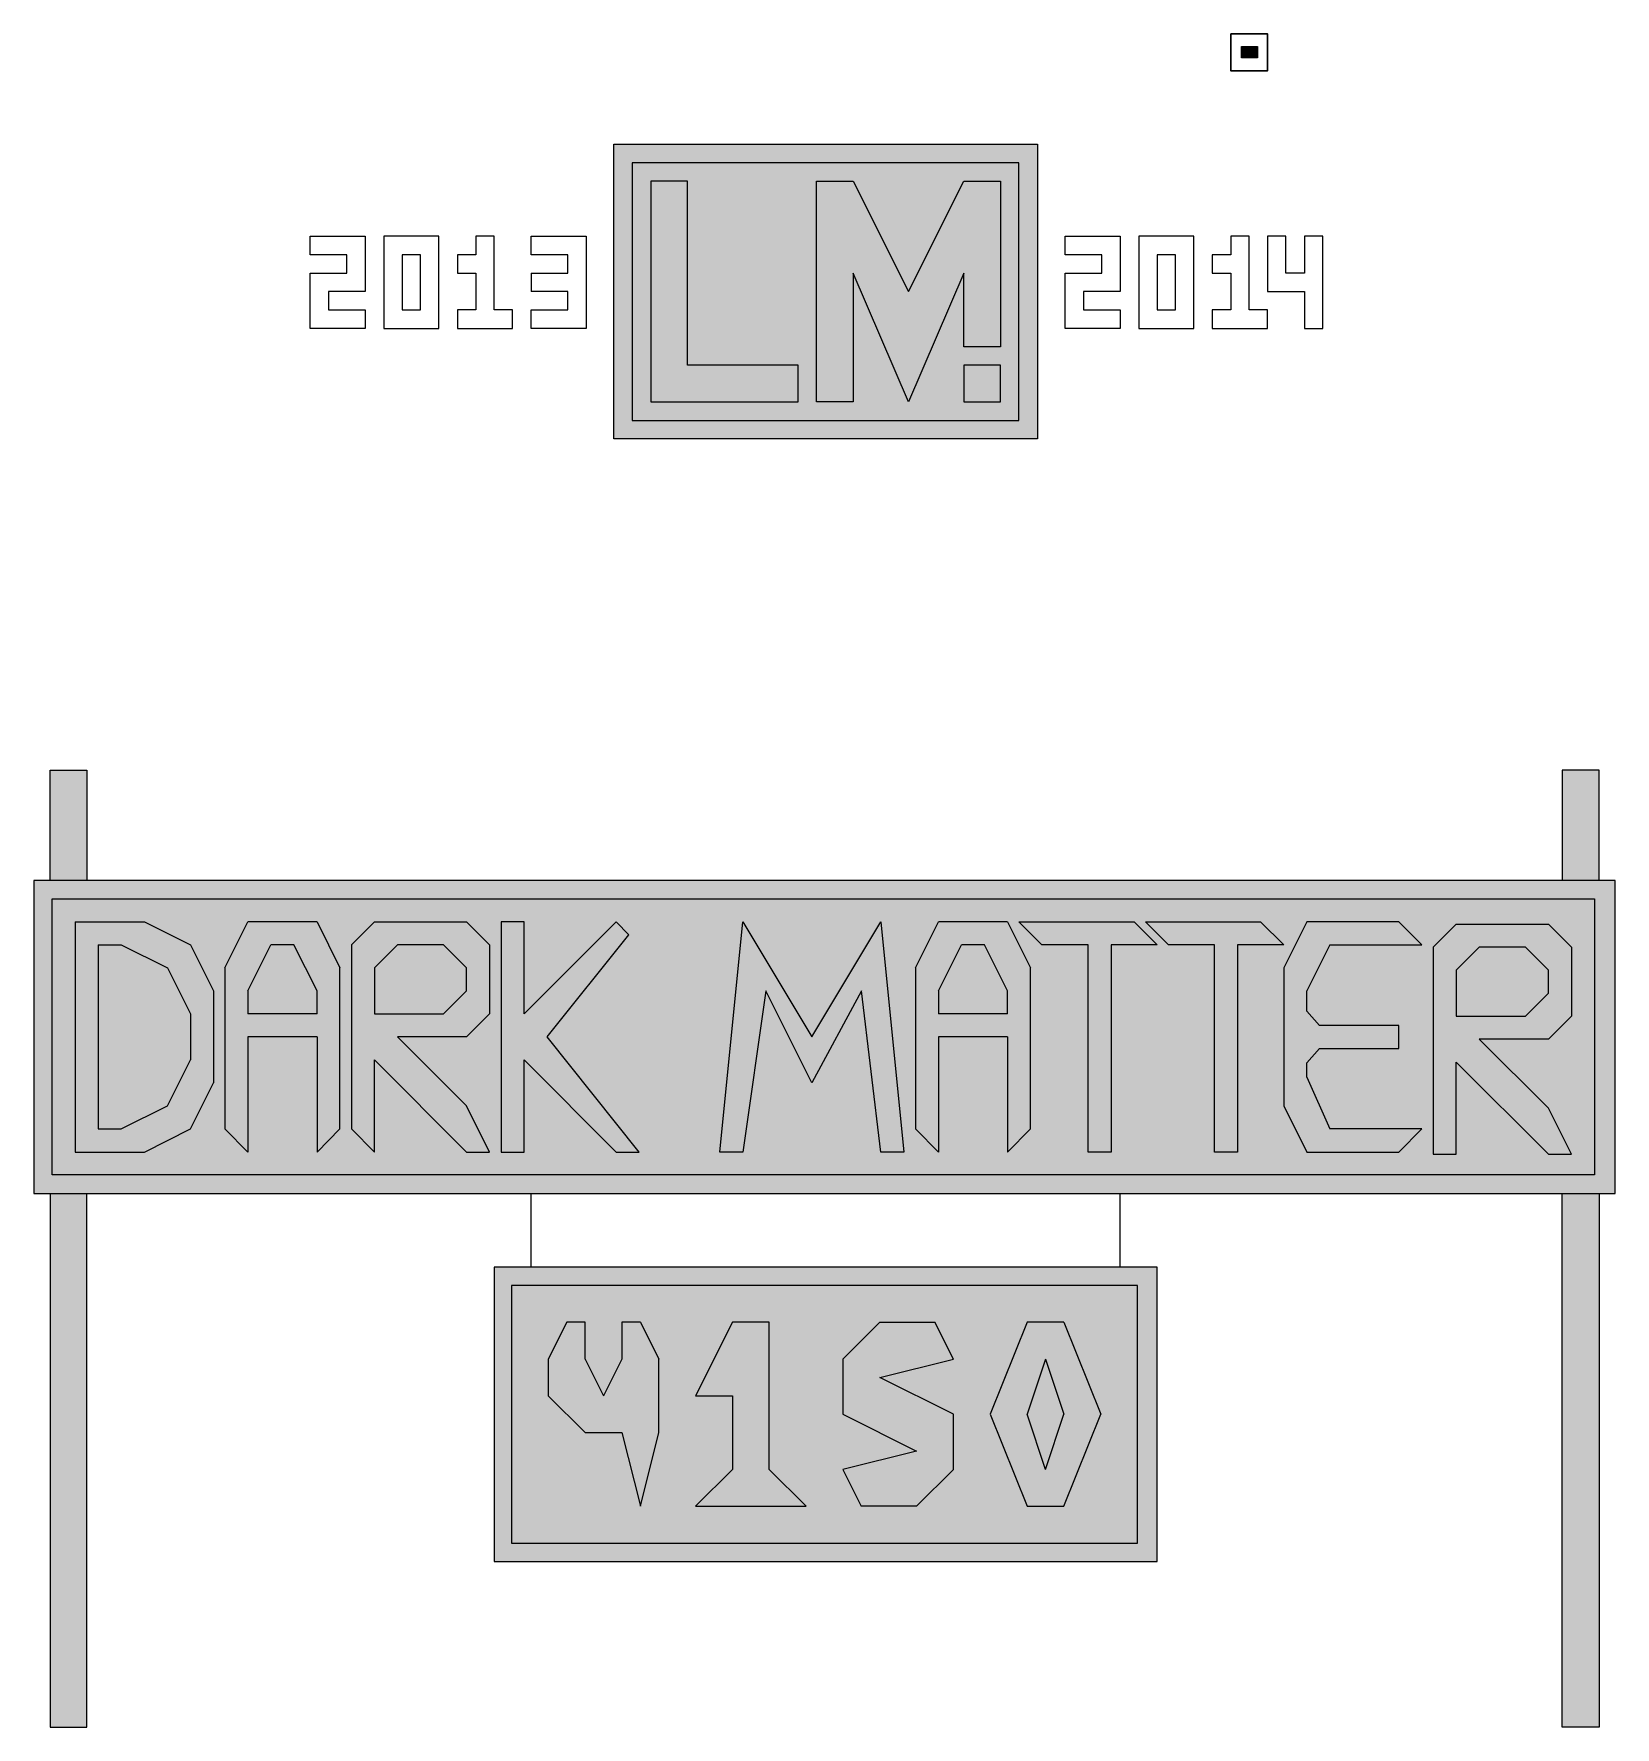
# Model space of a CAD drawing. Header units: inches. Extents: x -5 to 57.5, y 2.5 to 51.
# Drawn here: x 7.25 to 28.72, y 2.5 to 25.5 of the extents above; entities that cross this region are included whole.
import ezdxf

# ---------------------------------------------------------------- set-up
doc = ezdxf.new("R2010")
doc.units = ezdxf.units.IN
doc.header["$MEASUREMENT"] = 0
doc.linetypes.add('DASHED', pattern=[0.75, 0.5, -0.25])
doc.layers.add('Outline', color=250, linetype='Continuous', lineweight=30)
doc.layers.add('Technicle', color=1, linetype='DASHED')

msp = doc.modelspace()

# ---------------------------------------------------------------- hatches: boundary and pattern name
h = msp.add_hatch(color=1)
h.dxf.hatch_style = 1
h.paths.add_polyline_path([(23.664, 25.193), (23.74, 25.193), (23.74, 25.212), (23.683, 25.212), (23.683, 25.307), (23.664, 25.307)], flags=0)
h.paths.add_polyline_path([(23.827, 25.212), (23.827, 25.193), (23.846, 25.193), (23.846, 25.212)], flags=0)
h.paths.add_polyline_path([(23.865, 25.327), (23.645, 25.327), (23.645, 25.173), (23.865, 25.173)])
h.paths.add_polyline_path([(23.855, 25.183), (23.654, 25.183), (23.654, 25.317), (23.855, 25.317)], flags=16)
h.paths.add_polyline_path([(23.846, 25.193), (23.827, 25.193), (23.827, 25.212), (23.846, 25.212)], flags=0)
h.paths.add_polyline_path([(23.846, 25.221), (23.827, 25.221), (23.827, 25.26), (23.798, 25.193), (23.769, 25.26), (23.769, 25.193), (23.75, 25.193), (23.75, 25.307), (23.769, 25.307), (23.798, 25.25), (23.827, 25.307), (23.846, 25.307)], flags=0)
h.paths.add_polyline_path([(23.74, 25.193), (23.664, 25.193), (23.664, 25.307), (23.683, 25.307), (23.683, 25.212), (23.74, 25.212)], flags=0)
h = msp.add_hatch(color=7)
h.dxf.hatch_style = 1
h.paths.add_polyline_path([(23.654, 25.317), (23.654, 25.183), (23.855, 25.183), (23.855, 25.317)])
h.paths.add_polyline_path([(23.75, 25.307), (23.769, 25.307), (23.798, 25.25), (23.827, 25.307), (23.846, 25.307), (23.846, 25.221), (23.827, 25.221), (23.827, 25.26), (23.798, 25.193), (23.769, 25.26), (23.769, 25.193), (23.75, 25.193)], flags=16)
h.paths.add_polyline_path([(23.683, 25.212), (23.74, 25.212), (23.74, 25.193), (23.664, 25.193), (23.664, 25.307), (23.683, 25.307)], flags=16)
h.paths.add_polyline_path([(23.827, 25.212), (23.846, 25.212), (23.846, 25.193), (23.827, 25.193)], flags=16)
h = msp.add_hatch(color=1)
h.dxf.hatch_style = 1
h.paths.add_polyline_path([(23.664, 25.193), (23.74, 25.193), (23.74, 25.212), (23.683, 25.212), (23.683, 25.307), (23.664, 25.307)])
h.paths.add_polyline_path([(23.846, 25.193), (23.846, 25.212), (23.827, 25.212), (23.827, 25.193)])
h = msp.add_hatch(color=250)
h.dxf.hatch_style = 1
h.paths.add_polyline_path([(23.798, 25.25), (23.769, 25.307), (23.75, 25.307), (23.75, 25.193), (23.769, 25.193), (23.769, 25.26), (23.798, 25.193), (23.827, 25.26), (23.827, 25.221), (23.846, 25.221), (23.846, 25.307), (23.827, 25.307)])
h = msp.add_hatch(color=1)
h.dxf.hatch_style = 1
h.paths.add_polyline_path([(15.625, 20.5), (17.625, 20.5), (17.625, 21), (16.125, 21), (16.125, 23.5), (15.625, 23.5)], flags=0)
h.paths.add_polyline_path([(19.875, 21), (19.875, 20.5), (20.375, 20.5), (20.375, 21)], flags=0)
h.paths.add_polyline_path([(20.875, 24), (15.125, 24), (15.125, 20), (20.875, 20)])
h.paths.add_polyline_path([(20.625, 20.25), (15.375, 20.25), (15.375, 23.75), (20.625, 23.75)], flags=16)
h.paths.add_polyline_path([(20.375, 20.5), (19.875, 20.5), (19.875, 21), (20.375, 21)], flags=0)
h.paths.add_polyline_path([(20.375, 21.25), (19.875, 21.25), (19.875, 22.25), (19.125, 20.5), (18.375, 22.25), (18.375, 20.5), (17.875, 20.5), (17.875, 23.5), (18.375, 23.5), (19.125, 22), (19.875, 23.5), (20.375, 23.5)], flags=0)
h.paths.add_polyline_path([(17.625, 20.5), (15.625, 20.5), (15.625, 23.5), (16.125, 23.5), (16.125, 21), (17.625, 21)], flags=0)
h = msp.add_hatch(color=7)
h.dxf.hatch_style = 1
h.paths.add_polyline_path([(15.375, 23.75), (15.375, 20.25), (20.625, 20.25), (20.625, 23.75)])
h.paths.add_polyline_path([(17.875, 23.5), (18.375, 23.5), (19.125, 22), (19.875, 23.5), (20.375, 23.5), (20.375, 21.25), (19.875, 21.25), (19.875, 22.25), (19.125, 20.5), (18.375, 22.25), (18.375, 20.5), (17.875, 20.5)], flags=16)
h.paths.add_polyline_path([(16.125, 21), (17.625, 21), (17.625, 20.5), (15.625, 20.5), (15.625, 23.5), (16.125, 23.5)], flags=16)
h.paths.add_polyline_path([(19.875, 21), (20.375, 21), (20.375, 20.5), (19.875, 20.5)], flags=16)
h = msp.add_hatch(color=1)
h.dxf.hatch_style = 1
h.paths.add_polyline_path([(15.625, 20.5), (17.625, 20.5), (17.625, 21), (16.125, 21), (16.125, 23.5), (15.625, 23.5)])
h.paths.add_polyline_path([(20.375, 20.5), (20.375, 21), (19.875, 21), (19.875, 20.5)])
h = msp.add_hatch(color=250)
h.dxf.hatch_style = 1
h.paths.add_polyline_path([(19.125, 22), (18.375, 23.5), (17.875, 23.5), (17.875, 20.5), (18.375, 20.5), (18.375, 22.25), (19.125, 20.5), (19.875, 22.25), (19.875, 21.25), (20.375, 21.25), (20.375, 23.5), (19.875, 23.5)])
at = {"true_color": 0xb3673d}
h = msp.add_hatch(color=25, dxfattribs=at)
h.dxf.hatch_style = 1
h.paths.add_polyline_path([(7.969, 9.75), (7.469, 9.75), (7.469, 2.5), (7.969, 2.5)])
h.paths.add_polyline_path([(28.5, 9.75), (28, 9.75), (28, 2.5), (28.5, 2.5)])
h.paths.add_polyline_path([(28.5, 15.5), (28, 15.5), (28, 14), (28.5, 14)])
h.paths.add_polyline_path([(7.969, 15.5), (7.469, 15.5), (7.469, 14), (7.969, 14)])
at = {"true_color": 0x513528}
h = msp.add_hatch(dxfattribs=at)
h.set_pattern_fill('CORK', color=39)
h.set_pattern_definition([(0, (0, 0), (0, 0.125), []), (135, (0.0625, -0.0625), (-0.25, -0.25), [0.1767767, -0.1767767]), (135, (0.09375, -0.0625), (-0.25, -0.25), [0.1767767, -0.1767767]), (135, (0.125, -0.0625), (-0.25, -0.25), [0.1767767, -0.1767767])])
h.paths.add_polyline_path([(7.969, 15.5), (7.469, 15.5), (7.469, 14), (7.969, 14)])
h.paths.add_polyline_path([(7.969, 9.75), (7.469, 9.75), (7.469, 2.5), (7.969, 2.5)])
h.paths.add_polyline_path([(28.5, 9.75), (28, 9.75), (28, 2.5), (28.5, 2.5)])
h.paths.add_polyline_path([(28.5, 15.5), (28, 15.5), (28, 14), (28.5, 14)])
h = msp.add_hatch(color=196)
h.dxf.hatch_style = 1
h.paths.add_polyline_path([(28.719, 14), (7.25, 14), (7.25, 9.75), (28.719, 9.75)])
h.paths.add_polyline_path([(28.437, 13.75), (28.437, 10), (7.5, 10), (7.5, 13.75)], flags=16)
h.paths.add_polyline_path([(16.875, 13.437), (17.812, 11.875), (18.75, 13.437), (19.062, 10.312), (18.75, 10.312), (18.487, 12.5), (17.812, 11.25), (17.187, 12.5), (16.875, 10.312), (16.562, 10.312)], flags=0)
h.paths.add_polyline_path([(15.33, 13.264), (14.219, 11.875), (15.469, 10.312), (15.156, 10.312), (13.906, 11.562), (13.906, 10.312), (13.594, 10.312), (13.594, 13.437), (13.906, 13.437), (13.906, 12.187), (15.156, 13.437)], flags=0)
h.paths.add_polyline_path([(19.219, 12.812), (19.531, 13.437), (20.469, 13.437), (20.781, 12.812), (20.781, 10.625), (20.469, 10.312), (20.469, 11.875), (19.531, 11.875), (19.531, 10.312), (19.219, 10.625)], flags=0)
h.paths.add_polyline_path([(13.437, 13.125), (13.437, 12.187), (13.125, 11.875), (12.187, 11.875), (13.125, 10.937), (13.437, 10.312), (13.125, 10.312), (11.875, 11.562), (11.875, 10.312), (11.562, 10.625), (11.562, 13.125), (11.875, 13.437), (13.125, 13.437)], flags=0)
h.paths.add_polyline_path([(19.531, 12.5), (19.844, 13.125), (20.156, 13.125), (20.469, 12.5), (20.469, 12.187), (19.531, 12.187)], flags=0)
h.paths.add_polyline_path([(13.125, 12.812), (13.125, 12.5), (12.812, 12.187), (11.875, 12.187), (11.875, 12.812), (12.187, 13.125), (12.812, 13.125)], flags=0)
h.paths.add_polyline_path([(20.625, 13.437), (22.187, 13.437), (22.5, 13.125), (21.875, 13.125), (21.875, 10.312), (21.562, 10.312), (21.562, 13.125), (20.937, 13.125)], flags=0)
h.paths.add_polyline_path([(11.406, 12.812), (11.406, 10.625), (11.094, 10.312), (11.094, 11.875), (10.156, 11.875), (10.156, 10.312), (9.844, 10.625), (9.844, 12.812), (10.156, 13.437), (11.094, 13.437)], flags=0)
h.paths.add_polyline_path([(11.094, 12.5), (11.094, 12.187), (10.156, 12.187), (10.156, 12.5), (10.469, 13.125), (10.781, 13.125)], flags=0)
h.paths.add_polyline_path([(22.344, 13.437), (23.906, 13.437), (24.219, 13.125), (23.594, 13.125), (23.594, 10.312), (23.281, 10.312), (23.281, 13.125), (22.656, 13.125)], flags=0)
h.paths.add_polyline_path([(9.687, 12.5), (9.687, 11.25), (9.375, 10.625), (8.75, 10.312), (7.812, 10.312), (7.812, 13.437), (8.75, 13.437), (9.375, 13.125)], flags=0)
h.paths.add_polyline_path([(9.375, 12.187), (9.375, 11.562), (9.062, 10.937), (8.437, 10.625), (8.125, 10.625), (8.125, 13.125), (8.437, 13.125), (9.062, 12.812)], flags=0)
h.paths.add_polyline_path([(24.219, 12.812), (24.531, 13.437), (25.781, 13.437), (26.094, 13.125), (24.844, 13.125), (24.531, 12.5), (24.531, 12.227), (24.705, 12.031), (25.781, 12.031), (25.781, 11.719), (24.705, 11.719), (24.531, 11.523), (24.531, 11.328), (24.844, 10.625), (26.094, 10.625), (25.781, 10.312), (24.531, 10.312), (24.219, 10.937)], flags=0)
h.paths.add_polyline_path([(26.25, 13.093), (26.562, 13.406), (27.812, 13.406), (28.125, 13.093), (28.125, 12.156), (27.812, 11.843), (26.875, 11.843), (27.812, 10.906), (28.125, 10.281), (27.812, 10.281), (26.562, 11.531), (26.562, 10.281), (26.25, 10.281)], flags=0)
h.paths.add_polyline_path([(26.562, 12.781), (26.875, 13.093), (27.5, 13.093), (27.812, 12.781), (27.812, 12.468), (27.5, 12.156), (26.562, 12.156)], flags=0)
h = msp.add_hatch(color=196)
h.dxf.hatch_style = 1
h.paths.add_polyline_path([(9.375, 13.125), (8.75, 13.437), (7.812, 13.437), (7.812, 10.312), (8.75, 10.312), (9.375, 10.625), (9.687, 11.25), (9.687, 12.5)])
h.paths.add_polyline_path([(9.375, 12.187), (9.375, 11.562), (9.062, 10.937), (8.437, 10.625), (8.125, 10.625), (8.125, 13.125), (8.437, 13.125), (9.062, 12.812)], flags=16)
h = msp.add_hatch(color=196)
h.dxf.hatch_style = 1
h.paths.add_polyline_path([(11.406, 12.812), (11.094, 13.437), (10.156, 13.437), (9.844, 12.812), (9.844, 10.625), (10.156, 10.312), (10.156, 11.875), (11.094, 11.875), (11.094, 10.312), (11.406, 10.625)])
h.paths.add_polyline_path([(10.156, 12.187), (10.156, 12.5), (10.469, 13.125), (10.781, 13.125), (11.094, 12.5), (11.094, 12.187)], flags=16)
h = msp.add_hatch(color=196)
h.dxf.hatch_style = 1
h.paths.add_polyline_path([(13.437, 12.187), (13.437, 13.125), (13.125, 13.437), (11.875, 13.437), (11.562, 13.125), (11.562, 10.625), (11.875, 10.312), (11.875, 11.562), (13.125, 10.312), (13.437, 10.312), (13.125, 10.937), (12.187, 11.875), (13.125, 11.875)])
h.paths.add_polyline_path([(11.875, 12.187), (11.875, 12.812), (12.187, 13.125), (12.812, 13.125), (13.125, 12.812), (13.125, 12.5), (12.812, 12.187)], flags=16)
h = msp.add_hatch(color=196)
h.dxf.hatch_style = 1
h.paths.add_polyline_path([(14.219, 11.875), (15.33, 13.264), (15.156, 13.437), (13.906, 12.187), (13.906, 13.437), (13.594, 13.437), (13.594, 10.312), (13.906, 10.312), (13.906, 11.562), (15.156, 10.312), (15.469, 10.312)])
h = msp.add_hatch(color=196)
h.dxf.hatch_style = 1
h.paths.add_polyline_path([(18.487, 12.5), (18.75, 10.312), (19.062, 10.312), (18.75, 13.437), (17.812, 11.875), (16.875, 13.437), (16.562, 10.312), (16.875, 10.312), (17.187, 12.5), (17.812, 11.25)])
h = msp.add_hatch(color=196)
h.dxf.hatch_style = 1
h.paths.add_polyline_path([(20.781, 12.812), (20.469, 13.437), (19.531, 13.437), (19.219, 12.812), (19.219, 10.625), (19.531, 10.312), (19.531, 11.875), (20.469, 11.875), (20.469, 10.312), (20.781, 10.625)])
h.paths.add_polyline_path([(19.531, 12.187), (19.531, 12.5), (19.844, 13.125), (20.156, 13.125), (20.469, 12.5), (20.469, 12.187)], flags=16)
h = msp.add_hatch(color=196)
h.dxf.hatch_style = 1
h.paths.add_polyline_path([(21.875, 13.125), (22.5, 13.125), (22.187, 13.437), (20.625, 13.437), (20.937, 13.125), (21.562, 13.125), (21.562, 10.312), (21.875, 10.312)])
h = msp.add_hatch(color=196)
h.dxf.hatch_style = 1
h.paths.add_polyline_path([(23.594, 13.125), (24.219, 13.125), (23.906, 13.437), (22.344, 13.437), (22.656, 13.125), (23.281, 13.125), (23.281, 10.312), (23.594, 10.312)])
h = msp.add_hatch(color=196)
h.dxf.hatch_style = 1
h.paths.add_polyline_path([(25.781, 13.437), (24.531, 13.437), (24.219, 12.812), (24.219, 10.937), (24.531, 10.312), (25.781, 10.312), (26.094, 10.625), (24.844, 10.625), (24.531, 11.328), (24.531, 11.523), (24.705, 11.719), (25.781, 11.719), (25.781, 12.031), (24.705, 12.031), (24.531, 12.227), (24.531, 12.5), (24.844, 13.125), (26.094, 13.125)])
h = msp.add_hatch(color=196)
h.dxf.hatch_style = 1
h.paths.add_polyline_path([(28.125, 12.156), (28.125, 13.093), (27.812, 13.406), (26.562, 13.406), (26.25, 13.093), (26.25, 10.281), (26.562, 10.281), (26.562, 11.531), (27.812, 10.281), (28.125, 10.281), (27.812, 10.906), (26.875, 11.843), (27.812, 11.843)])
h.paths.add_polyline_path([(26.562, 12.156), (26.562, 12.781), (26.875, 13.093), (27.5, 13.093), (27.812, 12.781), (27.812, 12.468), (27.5, 12.156)], flags=16)
h = msp.add_hatch(color=250)
h.dxf.hatch_style = 1
h.paths.add_polyline_path([(9.375, 12.187), (9.062, 12.812), (8.437, 13.125), (8.125, 13.125), (8.125, 10.625), (8.437, 10.625), (9.062, 10.937), (9.375, 11.562)])
h = msp.add_hatch(color=250)
h.dxf.hatch_style = 1
h.paths.add_polyline_path([(10.781, 13.125), (10.469, 13.125), (10.156, 12.5), (10.156, 12.187), (11.094, 12.187), (11.094, 12.5)])
h = msp.add_hatch(color=250)
h.dxf.hatch_style = 1
h.paths.add_polyline_path([(13.125, 12.812), (12.812, 13.125), (12.187, 13.125), (11.875, 12.812), (11.875, 12.187), (12.812, 12.187), (13.125, 12.5)])
h = msp.add_hatch(color=250)
h.dxf.hatch_style = 1
h.paths.add_polyline_path([(20.156, 13.125), (19.844, 13.125), (19.531, 12.5), (19.531, 12.187), (20.469, 12.187), (20.469, 12.5)])
h = msp.add_hatch(color=250)
h.dxf.hatch_style = 1
h.paths.add_polyline_path([(27.812, 12.781), (27.5, 13.093), (26.875, 13.093), (26.562, 12.781), (26.562, 12.156), (27.5, 12.156), (27.812, 12.468)])
h = msp.add_hatch(color=196)
h.dxf.hatch_style = 1
h.paths.add_polyline_path([(22.5, 8.75), (13.5, 8.75), (13.5, 4.75), (22.5, 4.75)])
h.paths.add_polyline_path([(22.234, 8.5), (22.234, 5), (13.734, 5), (13.734, 8.5)], flags=16)
h.paths.add_polyline_path([(15.234, 8), (15.484, 8), (15.734, 7.5), (15.734, 6.5), (15.484, 5.5), (15.234, 6.5), (14.734, 6.5), (14.234, 7), (14.234, 7.5), (14.484, 8), (14.734, 8), (14.734, 7.5), (14.984, 7), (15.234, 7.5)], flags=0)
h.paths.add_polyline_path([(16.734, 8), (17.234, 8), (17.234, 6), (17.734, 5.5), (16.234, 5.5), (16.734, 6), (16.734, 7), (16.234, 7)], flags=0)
h.paths.add_polyline_path([(18.234, 7.5), (18.734, 8), (19.484, 8), (19.734, 7.5), (18.734, 7.25), (19.734, 6.75), (19.734, 6), (19.234, 5.5), (18.484, 5.5), (18.234, 6), (19.234, 6.25), (18.234, 6.75)], flags=0)
h.paths.add_polyline_path([(20.234, 6.75), (20.734, 8), (21.234, 8), (21.734, 6.75), (21.234, 5.5), (20.734, 5.5)], flags=0)
h.paths.add_polyline_path([(20.734, 6.75), (20.984, 7.5), (21.234, 6.75), (20.984, 6)], flags=0)
h = msp.add_hatch(color=250)
h.dxf.hatch_style = 1
h.paths.add_polyline_path([(22.234, 8.5), (13.734, 8.5), (13.734, 5), (22.234, 5)])
h.paths.add_polyline_path([(16.734, 8), (17.234, 8), (17.234, 6), (17.734, 5.5), (16.234, 5.5), (16.734, 6), (16.734, 7), (16.234, 7)], flags=16)
h.paths.add_polyline_path([(15.734, 7.5), (15.734, 6.5), (15.484, 5.5), (15.234, 6.5), (14.734, 6.5), (14.234, 7), (14.234, 7.5), (14.484, 8), (14.734, 8), (14.734, 7.5), (14.984, 7), (15.234, 7.5), (15.234, 8), (15.484, 8)], flags=16)
h.paths.add_polyline_path([(18.234, 7.5), (18.734, 8), (19.484, 8), (19.734, 7.5), (18.734, 7.25), (19.734, 6.75), (19.734, 6), (19.234, 5.5), (18.484, 5.5), (18.234, 6), (19.234, 6.25), (18.234, 6.75)], flags=16)
h.paths.add_polyline_path([(20.234, 6.75), (20.734, 8), (21.234, 8), (21.734, 6.75), (21.234, 5.5), (20.734, 5.5)], flags=16)
h.paths.add_polyline_path([(20.734, 6.75), (20.984, 7.5), (21.234, 6.75), (20.984, 6)], flags=0)
h = msp.add_hatch(color=196)
h.dxf.hatch_style = 1
h.paths.add_polyline_path([(15.734, 7.5), (15.484, 8), (15.234, 8), (15.234, 7.5), (14.984, 7), (14.734, 7.5), (14.734, 8), (14.484, 8), (14.234, 7.5), (14.234, 7), (14.734, 6.5), (15.234, 6.5), (15.484, 5.5), (15.734, 6.5)])
h = msp.add_hatch(color=196)
h.dxf.hatch_style = 1
h.paths.add_polyline_path([(17.234, 8), (16.734, 8), (16.234, 7), (16.734, 7), (16.734, 6), (16.234, 5.5), (17.734, 5.5), (17.234, 6)])
h = msp.add_hatch(color=196)
h.dxf.hatch_style = 1
h.paths.add_polyline_path([(18.734, 7.25), (19.734, 7.5), (19.484, 8), (18.734, 8), (18.234, 7.5), (18.234, 6.75), (19.234, 6.25), (18.234, 6), (18.484, 5.5), (19.234, 5.5), (19.734, 6), (19.734, 6.75)])
h = msp.add_hatch(color=196)
h.dxf.hatch_style = 1
h.paths.add_polyline_path([(21.234, 8), (20.734, 8), (20.234, 6.75), (20.734, 5.5), (21.234, 5.5), (21.734, 6.75)])
h.paths.add_polyline_path([(20.984, 7.5), (21.234, 6.75), (20.984, 6), (20.734, 6.75)], flags=16)
h = msp.add_hatch(color=250)
h.dxf.hatch_style = 1
h.paths.add_polyline_path([(20.984, 7.5), (20.734, 6.75), (20.984, 6), (21.234, 6.75)])
at = {"layer": 'Technicle'}
h = msp.add_hatch(color=250, dxfattribs=at)
h.dxf.hatch_style = 1
h.paths.add_polyline_path([(28.437, 13.75), (7.5, 13.75), (7.5, 10), (28.437, 10)])
h.paths.add_polyline_path([(26.562, 11.531), (26.562, 10.281), (26.25, 10.281), (26.25, 13.093), (26.562, 13.406), (27.812, 13.406), (28.125, 13.093), (28.125, 12.156), (27.812, 11.843), (26.875, 11.843), (27.812, 10.906), (28.125, 10.281), (27.812, 10.281)], flags=16)
h.paths.add_polyline_path([(26.094, 10.625), (25.781, 10.312), (24.531, 10.312), (24.219, 10.937), (24.219, 12.812), (24.531, 13.437), (25.781, 13.437), (26.094, 13.125), (24.844, 13.125), (24.531, 12.5), (24.531, 12.227), (24.705, 12.031), (25.781, 12.031), (25.781, 11.719), (24.705, 11.719), (24.531, 11.523), (24.531, 11.328), (24.844, 10.625)], flags=16)
h.paths.add_polyline_path([(26.562, 12.156), (26.562, 12.781), (26.875, 13.093), (27.5, 13.093), (27.812, 12.781), (27.812, 12.468), (27.5, 12.156)], flags=0)
h.paths.add_polyline_path([(23.594, 10.312), (23.281, 10.312), (23.281, 13.125), (22.656, 13.125), (22.344, 13.437), (23.906, 13.437), (24.219, 13.125), (23.594, 13.125)], flags=16)
h.paths.add_polyline_path([(21.875, 10.312), (21.562, 10.312), (21.562, 13.125), (20.937, 13.125), (20.625, 13.437), (22.187, 13.437), (22.5, 13.125), (21.875, 13.125)], flags=16)
h.paths.add_polyline_path([(20.781, 10.625), (20.469, 10.312), (20.469, 11.875), (19.531, 11.875), (19.531, 10.312), (19.219, 10.625), (19.219, 12.812), (19.531, 13.437), (20.469, 13.437), (20.781, 12.812)], flags=16)
h.paths.add_polyline_path([(20.469, 12.187), (19.531, 12.187), (19.531, 12.5), (19.844, 13.125), (20.156, 13.125), (20.469, 12.5)], flags=0)
h.paths.add_polyline_path([(19.062, 10.312), (18.75, 10.312), (18.487, 12.5), (17.812, 11.25), (17.187, 12.5), (16.875, 10.312), (16.562, 10.312), (16.875, 13.437), (17.812, 11.875), (18.75, 13.437)], flags=16)
h.paths.add_polyline_path([(15.469, 10.312), (15.156, 10.312), (13.906, 11.562), (13.906, 10.312), (13.594, 10.312), (13.594, 13.437), (13.906, 13.437), (13.906, 12.187), (15.156, 13.437), (15.33, 13.264), (14.219, 11.875)], flags=16)
h.paths.add_polyline_path([(13.437, 10.312), (13.125, 10.312), (11.875, 11.562), (11.875, 10.312), (11.562, 10.625), (11.562, 13.125), (11.875, 13.437), (13.125, 13.437), (13.437, 13.125), (13.437, 12.187), (13.125, 11.875), (12.187, 11.875), (13.125, 10.937)], flags=16)
h.paths.add_polyline_path([(13.125, 12.5), (12.812, 12.187), (11.875, 12.187), (11.875, 12.812), (12.187, 13.125), (12.812, 13.125), (13.125, 12.812)], flags=0)
h.paths.add_polyline_path([(11.406, 10.625), (11.094, 10.312), (11.094, 11.875), (10.156, 11.875), (10.156, 10.312), (9.844, 10.625), (9.844, 12.812), (10.156, 13.437), (11.094, 13.437), (11.406, 12.812)], flags=16)
h.paths.add_polyline_path([(11.094, 12.187), (10.156, 12.187), (10.156, 12.5), (10.469, 13.125), (10.781, 13.125), (11.094, 12.5)], flags=0)
h.paths.add_polyline_path([(9.687, 11.25), (9.375, 10.625), (8.75, 10.312), (7.812, 10.312), (7.812, 13.437), (8.75, 13.437), (9.375, 13.125), (9.687, 12.5)], flags=16)
h.paths.add_polyline_path([(9.375, 11.562), (9.062, 10.937), (8.437, 10.625), (8.125, 10.625), (8.125, 13.125), (8.437, 13.125), (9.062, 12.812), (9.375, 12.187)], flags=0)

# ---------------------------------------------------------------- linework, layer by layer
at = {"color": 1}
for p, q in [((23.664, 25.307), (23.664, 25.193)), ((23.683, 25.307), (23.664, 25.307)), ((23.683, 25.212), (23.683, 25.307)), ((23.664, 25.193), (23.74, 25.193)), ((23.74, 25.212), (23.683, 25.212)), ((23.74, 25.193), (23.74, 25.212)), ((23.846, 25.212), (23.827, 25.212)), ((23.827, 25.212), (23.827, 25.193)), ((23.827, 25.193), (23.846, 25.193)), ((23.846, 25.193), (23.846, 25.212)), ((15.625, 23.5), (15.625, 20.5)), ((16.125, 23.5), (15.625, 23.5)), ((16.125, 21), (16.125, 23.5)), ((17.625, 21), (16.125, 21)), ((17.625, 20.5), (17.625, 21)), ((19.875, 21), (19.875, 20.5)), ((20.375, 21), (19.875, 21)), ((20.375, 20.5), (20.375, 21)), ((15.625, 20.5), (17.625, 20.5)), ((19.875, 20.5), (20.375, 20.5))]:
    msp.add_line(p, q, dxfattribs=at)
at = {"color": 250}
for p, q in [((23.75, 25.193), (23.75, 25.307)), ((23.75, 25.307), (23.769, 25.307)), ((23.769, 25.307), (23.798, 25.25)), ((23.798, 25.25), (23.827, 25.307)), ((23.827, 25.307), (23.846, 25.307)), ((23.846, 25.307), (23.846, 25.221)), ((23.769, 25.193), (23.75, 25.193)), ((23.798, 25.193), (23.769, 25.26)), ((23.769, 25.26), (23.769, 25.193)), ((23.827, 25.26), (23.798, 25.193)), ((23.827, 25.221), (23.827, 25.26)), ((23.846, 25.221), (23.827, 25.221)), ((17.875, 20.5), (17.875, 23.5)), ((17.875, 23.5), (18.375, 23.5)), ((18.375, 23.5), (19.125, 22)), ((19.125, 22), (19.875, 23.5)), ((19.875, 23.5), (20.375, 23.5)), ((20.375, 23.5), (20.375, 21.25)), ((19.125, 20.5), (18.375, 22.25)), ((18.375, 22.25), (18.375, 20.5)), ((19.875, 22.25), (19.125, 20.5)), ((19.875, 21.25), (19.875, 22.25)), ((20.375, 21.25), (19.875, 21.25)), ((18.375, 20.5), (17.875, 20.5)), ((7.5, 13.75), (28.437, 13.75)), ((7.5, 10), (7.5, 13.75)), ((28.437, 13.75), (28.437, 10)), ((7.812, 13.437), (7.812, 10.312)), ((7.812, 13.437), (8.75, 13.437)), ((8.75, 13.437), (9.375, 13.125)), ((9.844, 12.812), (10.156, 13.437)), ((11.094, 13.437), (10.156, 13.437)), ((11.094, 13.437), (11.406, 12.812)), ((11.562, 13.125), (11.875, 13.437)), ((11.875, 13.437), (13.125, 13.437)), ((13.437, 13.125), (13.125, 13.437)), ((13.594, 13.437), (13.594, 10.312)), ((13.906, 13.437), (13.594, 13.437)), ((15.156, 13.437), (13.906, 12.187)), ((13.906, 12.187), (13.906, 13.437)), ((15.33, 13.264), (15.156, 13.437)), ((16.562, 10.312), (16.875, 13.437)), ((16.875, 13.437), (17.812, 11.875)), ((17.812, 11.875), (18.75, 13.437)), ((18.75, 13.437), (19.062, 10.312)), ((19.219, 12.812), (19.531, 13.437)), ((20.469, 13.437), (19.531, 13.437)), ((20.469, 13.437), (20.781, 12.812)), ((20.625, 13.437), (22.187, 13.437)), ((20.937, 13.125), (20.625, 13.437)), ((22.187, 13.437), (22.5, 13.125)), ((22.344, 13.437), (23.906, 13.437)), ((22.656, 13.125), (22.344, 13.437)), ((23.906, 13.437), (24.219, 13.125)), ((24.531, 13.437), (24.219, 12.812)), ((25.781, 13.437), (24.531, 13.437)), ((26.094, 13.125), (25.781, 13.437)), ((26.25, 13.093), (26.562, 13.406)), ((26.562, 13.406), (27.812, 13.406)), ((28.125, 13.093), (27.812, 13.406)), ((8.125, 13.125), (8.125, 10.625)), ((8.125, 13.125), (8.437, 13.125)), ((8.437, 13.125), (9.062, 12.812)), ((9.375, 13.125), (9.687, 12.5)), ((10.156, 12.5), (10.469, 13.125)), ((10.781, 13.125), (10.469, 13.125)), ((11.094, 12.5), (10.781, 13.125)), ((11.562, 13.125), (11.562, 10.625)), ((11.875, 12.812), (12.187, 13.125)), ((12.812, 13.125), (12.187, 13.125)), ((12.812, 13.125), (13.125, 12.812)), ((13.437, 13.125), (13.437, 12.187)), ((14.219, 11.875), (15.33, 13.264)), ((19.531, 12.5), (19.844, 13.125)), ((20.156, 13.125), (19.844, 13.125)), ((20.469, 12.5), (20.156, 13.125)), ((21.562, 13.125), (20.937, 13.125)), ((21.562, 10.312), (21.562, 13.125)), ((22.5, 13.125), (21.875, 13.125)), ((21.875, 13.125), (21.875, 10.312)), ((23.281, 13.125), (22.656, 13.125)), ((23.281, 10.312), (23.281, 13.125)), ((24.219, 13.125), (23.594, 13.125)), ((23.594, 13.125), (23.594, 10.312)), ((24.844, 13.125), (24.531, 12.5)), ((24.844, 13.125), (26.094, 13.125)), ((26.25, 13.093), (26.25, 10.281)), ((26.562, 12.781), (26.875, 13.093)), ((27.5, 13.093), (26.875, 13.093)), ((27.5, 13.093), (27.812, 12.781)), ((28.125, 13.093), (28.125, 12.156)), ((9.062, 12.812), (9.375, 12.187)), ((9.844, 12.812), (9.844, 10.625)), ((11.406, 10.625), (11.406, 12.812)), ((11.875, 12.812), (11.875, 12.187)), ((13.125, 12.5), (13.125, 12.812)), ((19.219, 12.812), (19.219, 10.625)), ((20.781, 10.625), (20.781, 12.812)), ((24.219, 12.812), (24.219, 10.937)), ((26.562, 12.781), (26.562, 12.156)), ((27.812, 12.468), (27.812, 12.781)), ((9.687, 12.5), (9.687, 11.25)), ((10.156, 12.5), (10.156, 12.187)), ((11.094, 12.187), (11.094, 12.5)), ((12.812, 12.187), (13.125, 12.5)), ((17.187, 12.5), (16.875, 10.312)), ((17.812, 11.25), (17.187, 12.5)), ((18.487, 12.5), (17.812, 11.25)), ((18.75, 10.312), (18.487, 12.5)), ((19.531, 12.5), (19.531, 12.187)), ((20.469, 12.187), (20.469, 12.5)), ((24.531, 12.227), (24.531, 12.5)), ((27.5, 12.156), (27.812, 12.468)), ((24.705, 12.031), (24.531, 12.227)), ((9.375, 12.187), (9.375, 11.562)), ((11.094, 12.187), (10.156, 12.187)), ((11.875, 12.187), (12.812, 12.187)), ((13.125, 11.875), (13.437, 12.187)), ((20.469, 12.187), (19.531, 12.187)), ((25.781, 12.031), (24.705, 12.031)), ((25.781, 11.719), (25.781, 12.031)), ((26.562, 12.156), (27.5, 12.156)), ((27.812, 11.843), (28.125, 12.156)), ((10.156, 11.875), (10.156, 10.312)), ((11.094, 11.875), (10.156, 11.875)), ((11.094, 11.875), (11.094, 10.312)), ((13.125, 11.875), (12.187, 11.875)), ((12.187, 11.875), (13.125, 10.937)), ((15.469, 10.312), (14.219, 11.875)), ((19.531, 11.875), (19.531, 10.312)), ((20.469, 11.875), (19.531, 11.875)), ((20.469, 11.875), (20.469, 10.312)), ((27.812, 11.843), (26.875, 11.843)), ((26.875, 11.843), (27.812, 10.906)), ((9.062, 10.937), (9.375, 11.562)), ((11.875, 10.312), (11.875, 11.562)), ((11.875, 11.562), (13.125, 10.312)), ((13.906, 10.312), (13.906, 11.562)), ((13.906, 11.562), (15.156, 10.312)), ((24.705, 11.719), (24.531, 11.523)), ((24.531, 11.328), (24.531, 11.523)), ((24.705, 11.719), (25.781, 11.719)), ((26.562, 10.281), (26.562, 11.531)), ((26.562, 11.531), (27.812, 10.281)), ((24.531, 11.328), (24.844, 10.625)), ((9.375, 10.625), (9.687, 11.25)), ((8.437, 10.625), (9.062, 10.937)), ((13.437, 10.312), (13.125, 10.937)), ((24.219, 10.937), (24.531, 10.312)), ((28.125, 10.281), (27.812, 10.906)), ((8.125, 10.625), (8.437, 10.625)), ((8.75, 10.312), (9.375, 10.625)), ((9.844, 10.625), (10.156, 10.312)), ((11.406, 10.625), (11.094, 10.312)), ((11.562, 10.625), (11.875, 10.312)), ((19.219, 10.625), (19.531, 10.312)), ((20.781, 10.625), (20.469, 10.312)), ((26.094, 10.625), (24.844, 10.625)), ((7.812, 10.312), (8.75, 10.312)), ((13.125, 10.312), (13.437, 10.312)), ((13.594, 10.312), (13.906, 10.312)), ((15.156, 10.312), (15.469, 10.312)), ((16.875, 10.312), (16.562, 10.312)), ((19.062, 10.312), (18.75, 10.312)), ((21.875, 10.312), (21.562, 10.312)), ((23.594, 10.312), (23.281, 10.312)), ((24.531, 10.312), (25.781, 10.312)), ((26.25, 10.281), (26.562, 10.281)), ((27.812, 10.281), (28.125, 10.281)), ((28.437, 10), (7.5, 10))]:
    msp.add_line(p, q, dxfattribs=at)
for p, q in [((11, 22.75), (11.75, 22.75)), ((11, 22.5), (11, 22.75)), ((11.75, 22.75), (11.75, 22)), ((12, 22.75), (12, 21.5)), ((12.75, 22.75), (12, 22.75)), ((12.75, 21.5), (12.75, 22.75)), ((13.25, 22.75), (13.25, 22.5)), ((13.5, 22.75), (13.25, 22.75)), ((13.5, 21.75), (13.5, 22.75)), ((14, 22.5), (14, 22.75)), ((14, 22.75), (14.75, 22.75)), ((14.75, 22.75), (14.75, 21.5)), ((21.25, 22.75), (22, 22.75)), ((21.25, 22.5), (21.25, 22.75)), ((22, 22.75), (22, 22)), ((22.25, 22.75), (22.25, 21.5)), ((23, 22.75), (22.25, 22.75)), ((23, 21.5), (23, 22.75)), ((23.5, 22.75), (23.5, 22.5)), ((23.75, 22.75), (23.5, 22.75)), ((23.75, 21.75), (23.75, 22.75)), ((24, 22.75), (24, 22)), ((24.25, 22.75), (24, 22.75)), ((24.25, 22.25), (24.25, 22.75)), ((24.75, 22.75), (24.5, 22.75)), ((24.5, 22.75), (24.5, 22.25)), ((24.75, 21.5), (24.75, 22.75)), ((11.5, 22.5), (11, 22.5)), ((11.5, 22.25), (11.5, 22.5)), ((12.25, 22.5), (12.25, 21.75)), ((12.5, 22.5), (12.25, 22.5)), ((12.5, 21.75), (12.5, 22.5)), ((13.25, 22.5), (13, 22.5)), ((13, 22.5), (13, 22.25)), ((14.5, 22.5), (14, 22.5)), ((14.5, 22.25), (14.5, 22.5)), ((21.75, 22.5), (21.25, 22.5)), ((21.75, 22.25), (21.75, 22.5)), ((22.5, 22.5), (22.5, 21.75)), ((22.75, 22.5), (22.5, 22.5)), ((22.75, 21.75), (22.75, 22.5)), ((23.5, 22.5), (23.25, 22.5)), ((23.25, 22.5), (23.25, 22.25)), ((11, 21.5), (11, 22.25)), ((11, 22.25), (11.5, 22.25)), ((13, 22.25), (13.25, 22.25)), ((13.25, 22.25), (13.25, 21.75)), ((14, 22.25), (14.5, 22.25)), ((14, 22.25), (14, 22)), ((21.25, 21.5), (21.25, 22.25)), ((21.25, 22.25), (21.75, 22.25)), ((23.25, 22.25), (23.5, 22.25)), ((23.5, 22.25), (23.5, 21.75)), ((24.5, 22.25), (24.25, 22.25)), ((11.75, 22), (11.25, 22)), ((11.25, 22), (11.25, 21.75)), ((14.5, 22), (14, 22)), ((14.5, 21.75), (14.5, 22)), ((22, 22), (21.5, 22)), ((21.5, 22), (21.5, 21.75)), ((24, 22), (24.5, 22)), ((24.5, 22), (24.5, 21.5)), ((11.25, 21.75), (11.75, 21.75)), ((11.75, 21.75), (11.75, 21.5)), ((12.25, 21.75), (12.5, 21.75)), ((13.25, 21.75), (13, 21.75)), ((13, 21.75), (13, 21.5)), ((13.75, 21.75), (13.5, 21.75)), ((13.75, 21.5), (13.75, 21.75)), ((14, 21.5), (14, 21.75)), ((14, 21.75), (14.5, 21.75)), ((21.5, 21.75), (22, 21.75)), ((22, 21.75), (22, 21.5)), ((22.5, 21.75), (22.75, 21.75)), ((23.5, 21.75), (23.25, 21.75)), ((23.25, 21.75), (23.25, 21.5)), ((24, 21.75), (23.75, 21.75)), ((24, 21.5), (24, 21.75)), ((11.75, 21.5), (11, 21.5)), ((12, 21.5), (12.75, 21.5)), ((13, 21.5), (13.75, 21.5)), ((14.75, 21.5), (14, 21.5)), ((22, 21.5), (21.25, 21.5)), ((22.25, 21.5), (23, 21.5)), ((23.25, 21.5), (24, 21.5)), ((24.5, 21.5), (24.75, 21.5)), ((14, 8.75), (14, 9.75)), ((22, 8.75), (22, 9.75))]:
    msp.add_line(p, q)
at = {"color": 25}
for p, q in [((7.469, 14), (7.469, 15.5)), ((7.469, 15.5), (7.969, 15.5)), ((7.969, 15.5), (7.969, 14)), ((28.5, 15.5), (28, 15.5)), ((28, 15.5), (28, 14)), ((28.5, 14), (28.5, 15.5)), ((7.469, 9.75), (7.469, 2.5)), ((7.969, 2.5), (7.969, 9.75)), ((28, 2.5), (28, 9.75)), ((28.5, 9.75), (28.5, 2.5)), ((7.469, 2.5), (7.969, 2.5)), ((28.5, 2.5), (28, 2.5))]:
    msp.add_line(p, q, dxfattribs=at)
at = {"color": 196}
for p, q in [((14.484, 8), (14.234, 7.5)), ((14.734, 8), (14.484, 8)), ((14.734, 7.5), (14.734, 8)), ((15.484, 8), (15.234, 8)), ((15.234, 8), (15.234, 7.5)), ((15.484, 8), (15.734, 7.5)), ((16.734, 8), (16.234, 7)), ((17.234, 8), (16.734, 8)), ((17.234, 6), (17.234, 8)), ((18.234, 7.5), (18.734, 8)), ((18.734, 8), (19.484, 8)), ((19.734, 7.5), (19.484, 8)), ((20.734, 8), (20.234, 6.75)), ((21.234, 8), (20.734, 8)), ((21.234, 8), (21.734, 6.75)), ((14.234, 7.5), (14.234, 7)), ((14.734, 7.5), (14.984, 7)), ((15.234, 7.5), (14.984, 7)), ((15.734, 6.5), (15.734, 7.5)), ((18.234, 7.5), (18.234, 6.75)), ((18.734, 7.25), (19.734, 7.5)), ((20.984, 7.5), (20.734, 6.75)), ((20.984, 7.5), (21.234, 6.75)), ((19.734, 6.75), (18.734, 7.25)), ((14.234, 7), (14.734, 6.5)), ((16.234, 7), (16.734, 7)), ((16.734, 7), (16.734, 6)), ((18.234, 6.75), (19.234, 6.25)), ((19.734, 6), (19.734, 6.75)), ((20.234, 6.75), (20.734, 5.5)), ((20.984, 6), (20.734, 6.75)), ((20.984, 6), (21.234, 6.75)), ((21.234, 5.5), (21.734, 6.75)), ((14.734, 6.5), (15.234, 6.5)), ((15.234, 6.5), (15.484, 5.5)), ((15.484, 5.5), (15.734, 6.5)), ((19.234, 6.25), (18.234, 6)), ((16.734, 6), (16.234, 5.5)), ((17.234, 6), (17.734, 5.5)), ((18.234, 6), (18.484, 5.5)), ((19.734, 6), (19.234, 5.5)), ((16.234, 5.5), (17.734, 5.5)), ((19.234, 5.5), (18.484, 5.5)), ((20.734, 5.5), (21.234, 5.5))]:
    msp.add_line(p, q, dxfattribs=at)
at = {"color": 1}
for points in [[(23.865, 25.173), (23.645, 25.173), (23.645, 25.327), (23.865, 25.327)], [(23.654, 25.183), (23.855, 25.183), (23.855, 25.317), (23.654, 25.317)], [(20.875, 20), (15.125, 20), (15.125, 24), (20.875, 24)], [(15.375, 20.25), (20.625, 20.25), (20.625, 23.75), (15.375, 23.75)]]:
    msp.add_lwpolyline(points, close=True, dxfattribs=at)
at = {"color": 250}
for points in [[(7.25, 9.75), (28.719, 9.75), (28.719, 14), (7.25, 14)], [(7.5, 13.75), (28.437, 13.75), (28.437, 10), (7.5, 10)], [(13.5, 4.75), (22.5, 4.75), (22.5, 8.75), (13.5, 8.75)], [(13.734, 5), (22.234, 5), (22.234, 8.5), (13.734, 8.5)]]:
    msp.add_lwpolyline(points, close=True, dxfattribs=at)
msp.add_lwpolyline([(25.781, 10.312), (26.094, 10.625)], dxfattribs=at)
at = {"layer": 'Outline'}
msp.add_lwpolyline([(23.5, 25.5), (24, 25.5), (24, 25), (23.5, 25)], close=True, dxfattribs=at)

doc.saveas('drawing.dxf')
